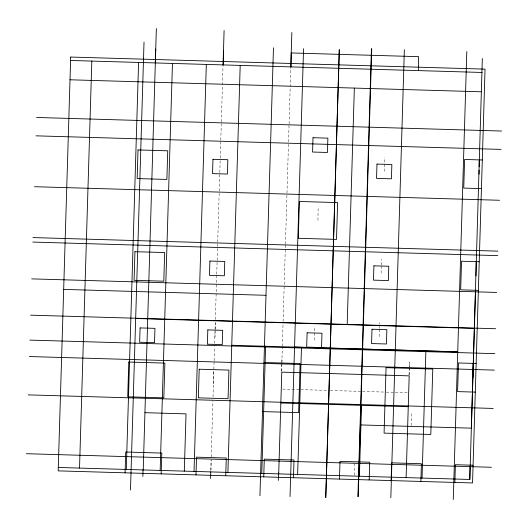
<?xml version="1.0" encoding="UTF-8"?>
<svg xmlns="http://www.w3.org/2000/svg" width="528" height="528" viewBox="0 0 528 528"><rect width="100%" height="100%" fill="white"/><g stroke="black" fill="none" stroke-linecap="round" stroke-linejoin="round"><path stroke-width="0.4" stroke-dasharray="2.64 1.98" d="M210.995 470.276L211.16 459.617M213.622 383.968L213.833 370.854M215.035 337.267L215.153 329.888M215.167 329.069L215.252 323.334M281.794 371.323L281.926 363.119M281.932 362.3L281.998 358.202M314.332 340.164L314.549 326.225M317.948 220.433L318.166 206.501M354.44 475.279L354.625 463.802M379.216 336.613L379.335 329.234M379.348 328.416L379.394 325.136M379.408 324.317L379.434 322.674M381.13 273.2L381.249 265.822M381.262 264.997L381.355 259.261M384.206 171.448L384.424 157.509M409.2 375.038L409.319 367.66M409.332 366.835L409.411 361.918L409.259 366.788M411.22 425.588L411.424 412.467M210.817 470.197L211.114 460.317M211.213 457.024L212.909 401.036M213.028 396.917L214.104 361.515M214.124 360.69L214.546 346.691M214.645 343.398L215.345 320.344M215.371 319.519L216.711 275.062M216.737 274.237L217.681 242.953M217.708 242.128L219.226 191.902M219.252 191.077L220.222 158.968M220.249 158.143L220.77 140.857M220.79 140.032L221.318 122.74M221.338 121.915L223.034 65.927M281.609 371.191L281.853 363.073M281.866 362.663L282.335 347.021M282.361 346.196L283.081 322.318M283.107 321.499L285.424 244.926M285.45 244.101L286.961 193.875M286.988 193.057L288.506 142.831M288.532 142.006L289.054 124.714M289.08 123.895L290.77 67.907M409.015 374.906L409.24 367.6M282.711 389.103L299.97 389.605M300.795 389.624L329.564 390.469M330.389 390.489L361.621 391.4M362.446 391.426L385.46 392.099M386.285 392.119L394.502 392.357M395.327 392.383L407.656 392.746"/><path stroke-width="0.79" d="M155.747 48.998L143.227 469.94M223.265 64.918L223.483 50.978M291.001 66.891L291.225 52.952L418.631 56.668L418.414 70.607M58.291 467.458L469.821 479.464L470.012 467.168M472.897 377.711L473.114 363.772M475.966 275.966L476.183 262.027M479.041 174.214L479.107 170.115M479.16 166.835L479.259 160.274M469.821 479.464L482.335 58.529M475.49 291.812L471.372 428.162L360.36 424.921M79.523 468.079L91.819 61.083M125.077 472.817L125.704 452.027L161.806 453.077L161.172 473.873M126.291 469.445L138.593 62.443M130.489 490.037L144.025 42.134M142.831 476.454L143.029 469.867M155.318 63.129L156.361 28.552M160.162 470.435L172.458 63.433M184.298 471.134L186.028 413.873L144.956 412.672M194.033 471.418L206.329 64.423M196 474.89L196.535 457.162L226.261 458.033L225.727 475.754M210.566 478.427L210.764 471.841M223.054 65.109L224.103 30.525M227.905 472.408L240.2 65.406M259.941 495.7L273.471 47.797M261.769 473.398L265.61 346.249M263.736 476.863L264.277 459.142L294.004 460.007L293.469 477.734M278.309 480.401L278.533 472.996M290.796 67.082L291.839 32.498M278.705 473.887L281.78 372.141L409.187 375.857L406.118 477.602M290.03 496.577L303.567 48.675M297.64 474.441L301.481 347.299M339.464 479.074L339.999 461.347L369.725 462.218L369.191 479.939M347.186 324.661L354.354 88.084M357.911 496.67L371.441 48.767M358.195 496.676L371.725 48.774M359.396 476.243L361.541 405.346M391.149 480.579L391.684 462.858L421.41 463.723L420.875 481.45M390.826 497.627L404.356 49.724M422.044 478.071L425.885 350.922L294.551 347.008M453.275 499.448L466.805 51.546M454.852 482.44L455.387 464.713L473.081 465.227M70.587 60.463L482.117 72.461M70 79.787L481.529 91.793M36.557 117.473L501.6 131.036M36.003 135.835L501.046 149.398M482.308 159.977L464.607 159.463L463.742 188.1L481.444 188.615M34.465 186.707L499.508 200.27M32.927 237.58L497.97 251.143M32.795 242.075L497.838 255.638M479.233 261.73L461.538 261.215L460.673 289.846L478.368 290.36M31.68 278.87L496.723 292.433M63.67 289.397L265.993 295.297M30.584 315.17L495.627 328.733M135.67 318.496L474.276 328.37M395.287 349.945L457.736 351.853L425.885 350.922M231.746 345.266L395.281 350.031M29.832 340.098L494.875 353.661M476.157 363.482L458.462 362.96L457.598 391.598L475.292 392.113M264.007 362.498L300.109 363.548L298.624 412.632L262.522 411.583M29.337 356.545L494.38 370.108M28.175 394.871L493.218 408.434M280.85 402.989L408.256 406.705M26.4 453.704L491.443 467.267M70.693 57.05L58.186 470.87L472.547 482.955L485.047 69.135L70.693 57.05M128.779 362.05L127.73 396.818L163.825 397.868L164.875 363.099L128.779 362.05M134.944 251.691L134.079 280.322L163.812 281.186L164.677 252.556L134.944 251.691M138.019 149.939L137.155 178.57L166.881 179.441L167.746 150.803L138.019 149.939M140.078 327.921L139.649 342.236L154.513 342.672L154.948 328.35L140.078 327.921M199.195 369.217L198.33 397.855L228.056 398.719L228.921 370.088L199.195 369.217M207.821 329.894L207.385 344.21L222.248 344.645L222.684 330.33L207.821 329.894M209.9 261.037L209.471 275.359L224.334 275.788L224.763 261.472L209.9 261.037M212.975 159.291L212.54 173.606L227.403 174.042L227.839 159.72L212.975 159.291M299.389 201.472L298.28 238.286L336.501 239.402L337.616 202.587L299.389 201.472M307.111 332.792L306.682 347.107L321.545 347.543L321.981 333.227L307.111 332.792M313.005 137.716L312.576 152.031L327.439 152.467L327.875 138.151L313.005 137.716M339.293 49.718L325.763 497.62L339.299 49.718M372.002 329.241L371.567 343.556L386.43 343.985L386.866 329.67L372.002 329.241M373.916 265.822L373.487 280.137L388.351 280.573L388.78 266.257L373.916 265.822M376.992 164.076L376.556 178.391L391.426 178.82L391.855 164.505L376.992 164.076M386.06 367.673L384.08 433.125L430.795 434.485L432.775 369.039L386.06 367.673"/></g></svg>
